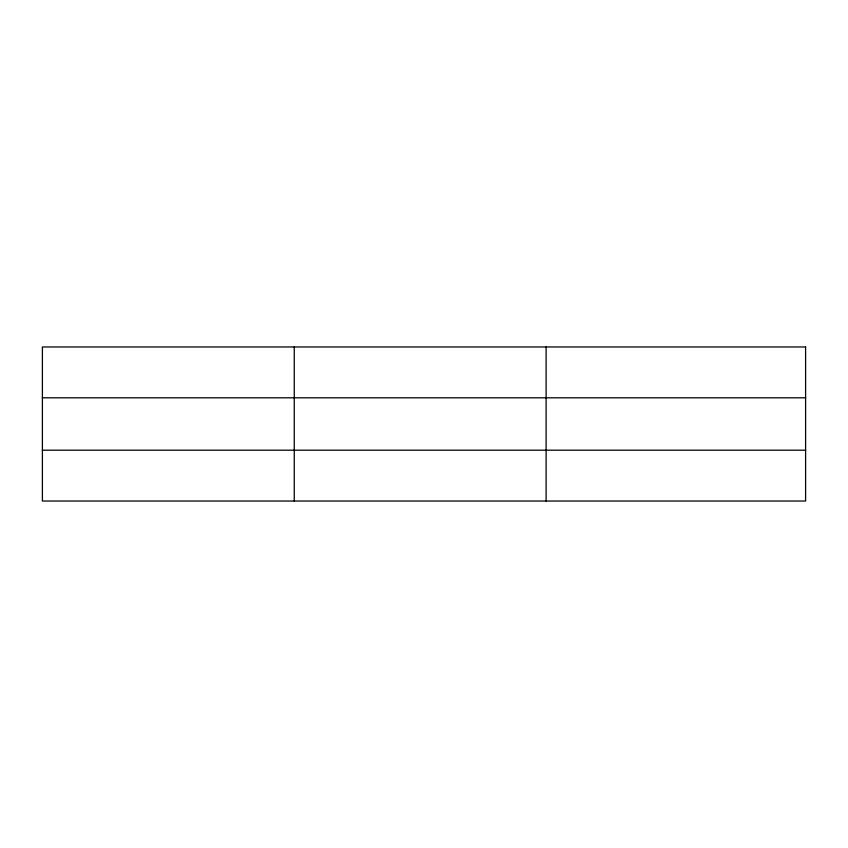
<?xml version="1.0" encoding="UTF-8"?>
<svg xmlns="http://www.w3.org/2000/svg" width="848" height="848" viewBox="0 0 848 848"><rect width="100%" height="100%" fill="white"/><g stroke="black" fill="none" stroke-linecap="round" stroke-linejoin="round"><path stroke-width="1.27" d="M294.256 501.03L294.256 346.97M546.112 501.03L546.112 346.97M42.4 397.807L805.6 397.807M42.4 450.193L805.6 450.193M805.6 346.97L805.6 501.03L42.4 501.03L42.4 346.97L805.6 346.97"/></g></svg>
